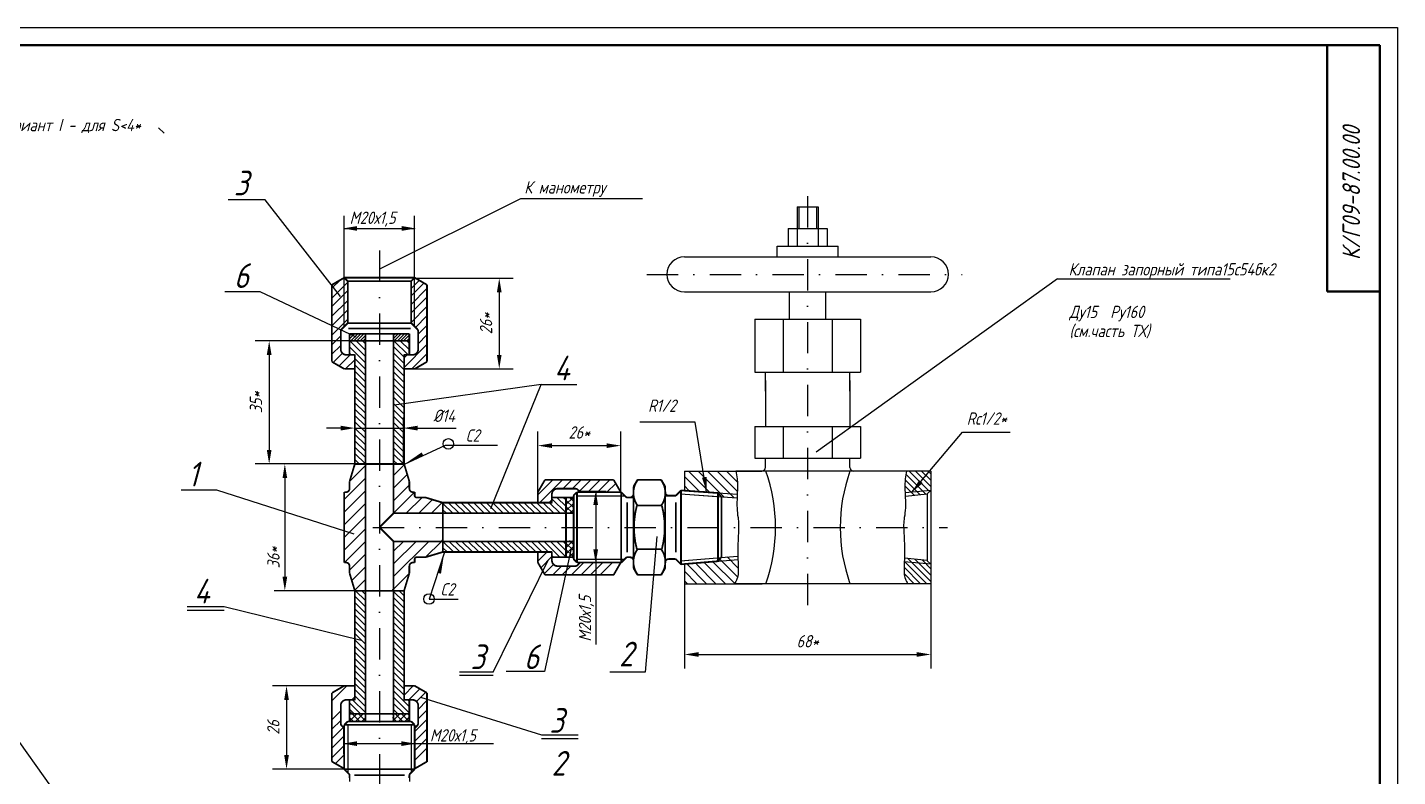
# Model space of a CAD drawing. Header units: inches. Extents: x 1065 to 7392, y 1020 to 3127.
# Drawn here: x 3309.1 to 3698.4, y 2910.4 to 3123.2 of the extents above; entities that cross this region are included whole.
import ezdxf
from ezdxf.enums import TextEntityAlignment as Align

# ---------------------------------------------------------------- set-up
doc = ezdxf.new("R2010")
doc.units = ezdxf.units.IN
doc.header["$LTSCALE"] = 0.7
doc.header["$MEASUREMENT"] = 0
doc.linetypes.add('DASHDOT', pattern=[25.4, 12.7, -6.35, 0, -6.35])
doc.styles.add('ROMANC', font='romanc', dxfattribs={"width": 0.8, "oblique": 15, "height": 3.5})
doc.styles.get("Standard").update_dxf_attribs({"font": 'romand.shx', "width": 0.8, "oblique": 15, "height": 3.5})
doc.dimstyles.get("Standard").update_dxf_attribs({"dimtxt": 3.5, "dimasz": 4, "dimexe": 4, "dimexo": 0, "dimgap": 2, "dimtad": 1, "dimdec": 0, "dimdsep": 46, "dimtxsty": 'Standard', "dimcen": 0.09, "dimadec": 0, "dimazin": 0, "dimtfac": 1, "dimtdec": 0, "dimtmove": 0, "dimatfit": 3, "dimfxl": 0, "dimtolj": 1, "dimtzin": 0, "dimlwd": 25, "dimlwe": 25, "dimarcsym": 0})

# ---------------------------------------------------------------- blocks, each defined once
blk = doc.blocks.new('*X140')
at = {"color": 0}
for p, q in [((659.41, 734.85), (661.46, 736.89)), ((659.41, 736.65), (659.66, 736.89)), ((661.53, 734), (659.41, 736.12)), ((661.53, 735.79), (660.44, 736.89)), ((659.41, 733.05), (661.53, 735.17)), ((661.35, 732.39), (659.41, 734.32)), ((659.55, 732.39), (659.41, 732.52)), ((660.55, 732.39), (661.53, 733.38))]:
    blk.add_line(p, q, dxfattribs=at)
blk = doc.blocks.new('*D231')
at = {"color": 0, "lineweight": 25}
for p, q in [((3419.35, 3051.99), (3447.14, 3051.99)), ((3443.14, 3047.99), (3443.14, 3030.22)), ((3419.11, 3026.22), (3447.14, 3026.22))]:
    blk.add_line(p, q, dxfattribs=at)
for points in [[(3442.48, 3047.99), (3443.81, 3047.99), (3443.14, 3051.99)], [(3442.48, 3030.22), (3443.81, 3030.22), (3443.14, 3026.22)]]:
    blk.add_solid(points, dxfattribs=at)
at = {"layer": 'DEFPOINTS', "color": 0, "lineweight": 25}
for p in [(3419.35, 3051.99), (3419.11, 3026.22), (3443.14, 3026.22)]:
    blk.add_point(p, dxfattribs=at)
at = {"color": 0, "lineweight": 25, "insert": (3439.39, 3039.1), "char_height": 3.5, "attachment_point": 5, "rotation": 90}
blk.add_mtext('\\A1;26*', dxfattribs=at)
blk = doc.blocks.new('*D232')
at = {"color": 0, "lineweight": 25}
for p, q in [((3400.61, 3034.22), (3373.78, 3034.22)), ((3377.78, 3030.22), (3377.78, 3003.22)), ((3402.11, 2999.22), (3373.78, 2999.22))]:
    blk.add_line(p, q, dxfattribs=at)
for points in [[(3377.11, 3030.22), (3378.44, 3030.22), (3377.78, 3034.22)], [(3377.11, 3003.22), (3378.44, 3003.22), (3377.78, 2999.22)]]:
    blk.add_solid(points, dxfattribs=at)
at = {"layer": 'DEFPOINTS', "color": 0, "lineweight": 25}
for p in [(3400.61, 3034.22), (3377.78, 2999.22), (3402.11, 2999.22)]:
    blk.add_point(p, dxfattribs=at)
at = {"color": 0, "lineweight": 25, "insert": (3374.03, 3016.72), "char_height": 3.5, "attachment_point": 5, "rotation": 90}
blk.add_mtext('\\A1;35*', dxfattribs=at)
blk = doc.blocks.new('*D250')
at = {"color": 0, "lineweight": 25}
for p, q in [((3454.11, 2990.45), (3454.11, 3008.43)), ((3477.66, 2991.22), (3477.66, 3008.43)), ((3458.11, 3004.43), (3473.66, 3004.43))]:
    blk.add_line(p, q, dxfattribs=at)
for points in [[(3458.11, 3005.09), (3458.11, 3003.76), (3454.11, 3004.43)], [(3473.66, 3005.09), (3473.66, 3003.76), (3477.66, 3004.43)]]:
    blk.add_solid(points, dxfattribs=at)
at = {"layer": 'DEFPOINTS', "color": 0, "lineweight": 25}
for p in [(3477.66, 3004.43), (3454.11, 2990.45), (3477.66, 2991.22)]:
    blk.add_point(p, dxfattribs=at)
at = {"color": 0, "lineweight": 25, "insert": (3465.88, 3008.18), "char_height": 3.5, "attachment_point": 5}
blk.add_mtext('\\A1;26*', dxfattribs=at)
blk = doc.blocks.new('*D251')
at = {"color": 0, "lineweight": 25}
for p, q in [((3495.76, 2965.22), (3495.76, 2941.12)), ((3565.76, 2965.22), (3565.76, 2941.12)), ((3499.76, 2945.12), (3561.76, 2945.12))]:
    blk.add_line(p, q, dxfattribs=at)
for points in [[(3499.76, 2945.78), (3499.76, 2944.45), (3495.76, 2945.12)], [(3561.76, 2945.78), (3561.76, 2944.45), (3565.76, 2945.12)]]:
    blk.add_solid(points, dxfattribs=at)
at = {"layer": 'DEFPOINTS', "color": 0, "lineweight": 25}
for p in [(3495.76, 2965.22), (3565.76, 2965.22), (3565.76, 2945.12)]:
    blk.add_point(p, dxfattribs=at)
at = {"color": 0, "lineweight": 25, "insert": (3530.76, 2948.87), "char_height": 3.5, "attachment_point": 5}
blk.add_mtext('\\A1;68*', dxfattribs=at)
blk = doc.blocks.new('*D253')
at = {"color": 0, "lineweight": 25}
for p, q in [((3399.11, 2936.22), (3378.71, 2936.22)), ((3382.71, 2932.22), (3382.71, 2916.53)), ((3399.11, 2912.53), (3378.71, 2912.53))]:
    blk.add_line(p, q, dxfattribs=at)
for points in [[(3382.04, 2932.22), (3383.37, 2932.22), (3382.71, 2936.22)], [(3382.04, 2916.53), (3383.37, 2916.53), (3382.71, 2912.53)]]:
    blk.add_solid(points, dxfattribs=at)
at = {"layer": 'DEFPOINTS', "color": 0, "lineweight": 25}
for p in [(3399.11, 2936.22), (3382.71, 2912.53), (3399.11, 2912.53)]:
    blk.add_point(p, dxfattribs=at)
at = {"color": 0, "lineweight": 25, "insert": (3378.96, 2924.37), "char_height": 3.5, "attachment_point": 5, "rotation": 90}
blk.add_mtext('\\A1;26', dxfattribs=at)

msp = doc.modelspace()

# ---------------------------------------------------------------- hatches: boundary and pattern name
at = {"lineweight": 25}
h = msp.add_hatch(dxfattribs=at)
h.set_pattern_fill('ANSI31', color=256, scale=5, style=0)
h.set_pattern_definition([(45, (1729.7032, 2137.26594), (-0.44194174, 0.44194174), [])])
h.paths.add_polyline_path([(3405.11, 3036.22), (3400.61, 3036.22), (3400.61, 3034.22), (3405.11, 3034.22)])
h.paths.add_polyline_path([(3417.61, 3036.22), (3413.11, 3036.22), (3413.11, 3034.22), (3417.61, 3034.22)])
h = msp.add_hatch(dxfattribs=at)
h.set_pattern_fill('ANSI31', color=256, scale=10, angle=90, style=0)
h.set_pattern_definition([(135, (2214.9864, 2080.4905), (-0.8838835, -0.8838835), [])])
h.paths.add_polyline_path([(3405.11, 2963.22), (3402.11, 2963.22), (3402.11, 2932.22), (3400.61, 2932.22), (3400.61, 2928.99), (3401.38, 2928.22), (3405.11, 2928.22)])
h.paths.add_polyline_path([(3413.11, 2928.22), (3417.61, 2928.22), (3417.61, 2931.75), (3417.14, 2932.22), (3416.11, 2932.22), (3416.11, 2963.22), (3413.11, 2963.22)])

# ---------------------------------------------------------------- linework, layer by layer
for p, q in [((3104.37, 3123.22), (3698.37, 3123.22)), ((3698.37, 3123.22), (3698.37, 2282.22)), ((3409.23, 3054.63), (3449.3, 3074.66)), ((3449.3, 3074.66), (3483.8, 3074.66)), ((3527.76, 3072.22), (3533.76, 3072.22)), ((3527.76, 3072.22), (3527.76, 3061.08)), ((3528.26, 3072.22), (3528.26, 3066.08)), ((3533.26, 3072.22), (3533.26, 3066.08)), ((3533.76, 3072.22), (3533.76, 3061.08)), ((3525.26, 3066.08), (3536.26, 3066.08)), ((3525.26, 3066.08), (3525.26, 3061.08)), ((3536.26, 3066.08), (3536.26, 3061.08)), ((3522.09, 3061.08), (3539.43, 3061.08)), ((3522.09, 3058.08), (3522.09, 3061.08)), ((3539.43, 3058.08), (3539.43, 3061.08)), ((3495.78, 3058.08), (3565.75, 3058.08)), ((3495.78, 3048.08), (3565.75, 3048.08)), ((3525.63, 3040.31), (3525.63, 3048.08)), ((3535.89, 3040.31), (3535.89, 3048.08)), ((3601.8, 3051.8), (3650.82, 3051.8)), ((3399.11, 3039.38), (3399.11, 3046.18)), ((3399.11, 3039.4), (3399.11, 3046.18)), ((3399.11, 3038.23), (3399.11, 3046.18)), ((3419.11, 3039.4), (3419.11, 3046.18)), ((3419.11, 3038.26), (3419.11, 3046.18)), ((3515.76, 3040.31), (3545.76, 3040.31)), ((3515.76, 3025.31), (3545.76, 3025.31)), ((3518.76, 3019.86), (3518.76, 3025.31)), ((3542.76, 3019.86), (3542.76, 3025.31)), ((3518.76, 3022.9), (3518.76, 3009.86)), ((3542.76, 3022.9), (3542.76, 3009.86)), ((3498.78, 3011.09), (3483.04, 3011.09)), ((3502.05, 2991.21), (3498.78, 3011.09)), ((3515.76, 3009.86), (3545.76, 3009.86)), ((3560.4, 2991.21), (3574.73, 3008.26)), ((3574.73, 3008.26), (3588.28, 3008.26)), ((3416.21, 2999.16), (3427.87, 3004.55)), ((3427.87, 3004.55), (3442.64, 3004.55)), ((3402.11, 2999.22), (3409.11, 2999.22)), ((3402.11, 2999.22), (3416.11, 2999.22)), ((3405.11, 2999.22), (3405.11, 2981.22)), ((3416.11, 2999.22), (3409.11, 2999.22)), ((3515.76, 3000.86), (3545.76, 3000.86)), ((3518.76, 2998.22), (3518.76, 3000.86)), ((3542.76, 2998.22), (3542.76, 3000.86)), ((3495.76, 2997.22), (3517.76, 2997.22)), ((3565.76, 2997.22), (3510.39, 2997.22)), ((3465.23, 2991.24), (3464.23, 2990.24)), ((3464.23, 2990.24), (3464.23, 2972.23)), ((3464.23, 2990.24), (3464.23, 2972.23)), ((3464.23, 2990.24), (3464.23, 2972.23)), ((3464.23, 2990.24), (3464.23, 2972.23)), ((3464.23, 2990.24), (3464.23, 2972.23)), ((3464.29, 2990.24), (3464.29, 2972.23)), ((3464.29, 2990.24), (3464.29, 2972.23)), ((3464.29, 2990.24), (3464.29, 2972.23)), ((3464.29, 2990.24), (3464.29, 2972.23)), ((3464.29, 2990.24), (3464.29, 2972.23)), ((3464.29, 2990.24), (3464.29, 2972.23)), ((3464.29, 2990.24), (3464.29, 2972.23)), ((3465.23, 2990.22), (3477.79, 2990.22)), ((3466.29, 2990.22), (3478.79, 2990.22)), ((3467.29, 2991.22), (3477.79, 2991.22)), ((3479.29, 2989.72), (3477.79, 2991.22)), ((3477.79, 2991.22), (3477.79, 2971.22)), ((3478.79, 2990.22), (3478.79, 2990.17)), ((3478.79, 2990.22), (3478.79, 2990.17)), ((3479.29, 2989.72), (3481.29, 2989.72)), ((3481.29, 2992.81), (3481.29, 2981.22)), ((3490.29, 2981.22), (3490.29, 2992.81)), ((3490.29, 2990.22), (3493.29, 2990.22)), ((3493.29, 2990.22), (3494.82, 2991.74)), ((3493.29, 2990.22), (3493.29, 2990.16)), ((3494.67, 2990.73), (3510.65, 2989.6)), ((3494.72, 2990.73), (3506.19, 2989.92)), ((3495.76, 2991.66), (3510.75, 2990.6)), ((3505.27, 2990.98), (3506.19, 2989.92)), ((3506.29, 2989.8), (3506.29, 2972.82)), ((3565.76, 2991.72), (3558.45, 2991.02)), ((3564.76, 2990.62), (3558.57, 2990.03)), ((3565.76, 2991.72), (3564.76, 2990.72)), ((3564.76, 2990.72), (3564.76, 2971.67)), ((3427.11, 2988.22), (3427.11, 2981.22)), ((3479.47, 2987.84), (3479.47, 2974.38)), ((3399.11, 2971.22), (3399.11, 2981.22)), ((3427.11, 2974.22), (3427.11, 2981.22)), ((3481.29, 2969.62), (3481.29, 2981.22)), ((3490.29, 2981.22), (3490.29, 2969.62)), ((3427.49, 2973.92), (3423.19, 2960.87)), ((3465.23, 2971.23), (3464.23, 2972.23)), ((3465.23, 2972.22), (3478.79, 2972.22)), ((3466.29, 2972.22), (3477.79, 2972.22)), ((3466.3, 2972.22), (3478.79, 2972.22)), ((3467.29, 2971.22), (3477.79, 2971.22)), ((3479.29, 2972.72), (3477.79, 2971.22)), ((3478.79, 2972.22), (3478.79, 2972.26)), ((3479.29, 2972.72), (3481.29, 2972.72)), ((3481.29, 2971.43), (3481.29, 2971.72)), ((3490.29, 2972.22), (3493.29, 2972.22)), ((3490.29, 2969.62), (3490.29, 2971.43)), ((3493.29, 2972.22), (3494.82, 2970.69)), ((3494.66, 2971.71), (3510.86, 2973.07)), ((3494.71, 2971.71), (3506.17, 2972.67)), ((3495.76, 2970.8), (3510.97, 2972.07)), ((3505.26, 2971.59), (3506.17, 2972.67)), ((3565.76, 2970.72), (3558.22, 2971.47)), ((3564.76, 2971.82), (3558.25, 2972.47)), ((3565.76, 2970.72), (3564.76, 2971.72)), ((3402.11, 2963.22), (3416.11, 2963.22)), ((3495.76, 2965.22), (3517.83, 2965.22)), ((3565.76, 2965.22), (3510.01, 2965.22)), ((3423.21, 2960.84), (3431.44, 2960.84)), ((3399.09, 2925.1), (3400.09, 2926.1)), ((3400.09, 2926.1), (3418.1, 2926.1)), ((3400.09, 2926.1), (3418.1, 2926.1)), ((3400.09, 2926.1), (3418.1, 2926.1)), ((3400.09, 2926.1), (3418.1, 2926.1)), ((3400.09, 2926.1), (3418.1, 2926.1)), ((3400.09, 2926.03), (3418.1, 2926.03)), ((3400.09, 2926.03), (3418.1, 2926.03)), ((3400.09, 2926.03), (3418.1, 2926.03)), ((3400.09, 2926.03), (3418.1, 2926.03)), ((3400.09, 2926.03), (3418.1, 2926.03)), ((3400.09, 2926.03), (3418.1, 2926.03)), ((3400.09, 2926.03), (3418.1, 2926.03)), ((3400.11, 2925.1), (3400.11, 2912.53)), ((3400.11, 2924.03), (3400.11, 2911.53)), ((3419.1, 2925.1), (3418.1, 2926.1)), ((3418.11, 2925.1), (3418.11, 2911.53)), ((3418.11, 2924.03), (3418.11, 2912.53)), ((3418.11, 2924.02), (3418.11, 2911.53)), ((3399.11, 2923.03), (3399.11, 2912.53)), ((3419.11, 2923.03), (3419.11, 2912.53)), ((3400.61, 2911.03), (3399.11, 2912.53)), ((3399.11, 2912.53), (3419.1, 2912.53)), ((3417.61, 2911.03), (3419.11, 2912.53)), ((3400.11, 2911.53), (3400.15, 2911.53)), ((3400.11, 2911.53), (3400.15, 2911.53)), ((3400.61, 2911.03), (3400.61, 2909.03)), ((3402.48, 2910.86), (3415.94, 2910.86)), ((3417.61, 2911.03), (3417.61, 2909.03)), ((3418.11, 2911.53), (3418.07, 2911.53))]:
    msp.add_line(p, q)
at = {"lineweight": 50}
for p, q in [((3124.37, 3118.22), (3693.37, 3118.22)), ((3678.37, 3118.22), (3678.37, 3048.22)), ((3693.37, 3118.22), (3693.37, 2287.22)), ((3678.37, 3048.22), (3693.37, 3048.22))]:
    msp.add_line(p, q, dxfattribs=at)
at = {"lineweight": 25}
for p, q in [((3346.37, 3094.68), (3347.96, 3093.19)), ((3376.62, 3074.21), (3366.1, 3074.21)), ((3398.04, 3046.8), (3376.62, 3074.21)), ((3375.23, 3048.13), (3365.14, 3048.13)), ((3402.47, 3035.23), (3375.23, 3048.13)), ((3601.76, 3051.79), (3533.18, 3002.53)), ((3455.07, 3021.79), (3413.28, 3015.92)), ((3440.75, 2986.59), (3455.07, 3021.79)), ((3455.07, 3021.79), (3465.17, 3021.79)), ((3362.92, 2991.78), (3352.74, 2991.78)), ((3401.88, 2979.28), (3362.92, 2991.78)), ((3487.92, 2978.58), (3484.63, 2940.1)), ((3463.53, 2975.25), (3456, 2940.24)), ((3441.43, 2940.1), (3457.04, 2971.88)), ((3364.95, 2958.64), (3354.49, 2958.64)), ((3403.92, 2949.05), (3364.95, 2958.64)), ((3279.5, 2958.44), (3334.36, 2881.44)), ((3364.95, 2957.64), (3354.49, 2957.64)), ((3441.43, 2940.1), (3431.81, 2940.1)), ((3441.43, 2939.1), (3431.81, 2939.1)), ((3456, 2940.24), (3445.1, 2940.24)), ((3484.63, 2940.1), (3474.54, 2940.1)), ((3420.81, 2933), (3455.12, 2922.25)), ((3455.12, 2922.25), (3465.59, 2922.25)), ((3455.12, 2921.25), (3465.59, 2921.25))]:
    msp.add_line(p, q, dxfattribs=at)
at = {"linetype": 'DASHDOT'}
for p, q in [((3530.76, 3075.3), (3530.76, 2956.37)), ((3409.11, 3059.85), (3409.11, 2612.91)), ((3485.06, 3053.08), (3574.68, 3053.08)), ((3407.23, 2981.22), (3570.49, 2981.22))]:
    msp.add_line(p, q, dxfattribs=at)
at = {"color": 0, "linetype": 'ByBlock'}
for p, q in [((3399.11, 3046.18), (3399.11, 3069.67)), ((3419.11, 3046.18), (3419.11, 3069.67)), ((3399.11, 3066.12), (3419.11, 3066.12)), ((3399.11, 3038.23), (3399.11, 3045.65)), ((3398.11, 3009.41), (3394.11, 3009.41)), ((3402.11, 2998.57), (3402.11, 3012.41)), ((3402.11, 3009.41), (3415.92, 3009.41)), ((3415.92, 2999.22), (3415.92, 3012.41)), ((3419.92, 3009.41), (3423.92, 3009.41)), ((3423.92, 3009.41), (3430.95, 3009.41)), ((3402.11, 2999.22), (3379.23, 2999.22)), ((3382.23, 2995.22), (3382.23, 2967.22)), ((3465.9, 2991.47), (3473.54, 2991.47)), ((3470.54, 2991.47), (3470.54, 2971.22)), ((3466.12, 2971.22), (3473.54, 2971.22)), ((3470.54, 2971.22), (3470.54, 2947.92)), ((3402.11, 2963.22), (3379.23, 2963.22)), ((3398.86, 2924.42), (3398.86, 2916.79)), ((3419.11, 2924.2), (3419.11, 2916.79)), ((3398.86, 2919.79), (3419.11, 2919.79)), ((3419.11, 2919.79), (3441.47, 2919.79))]:
    msp.add_line(p, q, dxfattribs=at)
at = {"color": 0}
for p, q in [((3419.11, 3051.79), (3419.33, 3052.01)), ((3395.61, 3049.12), (3397.95, 3051.46)), ((3395.61, 3046.35), (3400.11, 3050.85)), ((3395.61, 3049.84), (3396.25, 3050.48)), ((3395.61, 3043.97), (3400.11, 3048.47)), ((3418.11, 3049.09), (3420.26, 3051.24)), ((3418.11, 3047), (3421.73, 3050.62)), ((3418.11, 3044.52), (3422.61, 3049.02)), ((3395.61, 3041.2), (3400.11, 3045.7)), ((3418.11, 3042.14), (3422.61, 3046.64)), ((3395.61, 3038.5), (3400.11, 3043)), ((3395.61, 3035.81), (3400.11, 3040.31)), ((3418.11, 3039.45), (3422.61, 3043.95)), ((3419.36, 3038.01), (3422.61, 3041.26)), ((3420.11, 3036.06), (3422.61, 3038.56)), ((3395.61, 3033.11), (3398.11, 3035.61)), ((3395.61, 3030.42), (3398.11, 3032.92)), ((3400.67, 3034.22), (3405.11, 3029.78)), ((3402.47, 3034.22), (3405.11, 3031.57)), ((3404.26, 3034.22), (3405.11, 3033.37)), ((3413.11, 3032.55), (3416.11, 3029.55)), ((3413.24, 3034.22), (3417.24, 3030.22)), ((3415.04, 3034.22), (3417.61, 3031.65)), ((3416.11, 3026.67), (3422.61, 3033.17)), ((3416.84, 3034.22), (3417.61, 3033.44)), ((3420.11, 3033.37), (3422.61, 3035.87)), ((3395.94, 3028.05), (3398.57, 3030.69)), ((3397.64, 3027.07), (3400.79, 3030.22)), ((3399.49, 3026.22), (3402.11, 3028.84)), ((3400.61, 3032.48), (3405.11, 3027.98)), ((3400.61, 3030.69), (3401.08, 3030.22)), ((3402.11, 3029.19), (3405.11, 3026.19)), ((3413.11, 3030.76), (3416.11, 3027.76)), ((3413.11, 3028.96), (3416.11, 3025.96)), ((3416.11, 3029.37), (3416.96, 3030.22)), ((3418.35, 3026.22), (3422.61, 3030.48)), ((3402.11, 3027.39), (3405.11, 3024.39)), ((3402.11, 3025.59), (3405.11, 3022.59)), ((3413.11, 3027.17), (3416.11, 3024.17)), ((3413.11, 3025.37), (3416.11, 3022.37)), ((3402.11, 3023.8), (3405.11, 3020.8)), ((3402.11, 3022), (3405.11, 3019)), ((3413.11, 3023.57), (3416.11, 3020.57)), ((3413.11, 3021.78), (3416.11, 3018.78)), ((3402.11, 3020.21), (3405.11, 3017.21)), ((3402.11, 3018.41), (3405.11, 3015.41)), ((3413.11, 3019.98), (3416.11, 3016.98)), ((3413.11, 3018.19), (3416.11, 3015.19)), ((3402.11, 3016.61), (3405.11, 3013.61)), ((3402.11, 3014.82), (3405.11, 3011.82)), ((3413.11, 3016.39), (3416.11, 3013.39)), ((3413.11, 3014.59), (3416.11, 3011.59)), ((3402.11, 3013.02), (3405.11, 3010.02)), ((3402.11, 3011.23), (3405.11, 3008.23)), ((3402.11, 3009.43), (3405.11, 3006.43)), ((3413.11, 3012.8), (3416.11, 3009.8)), ((3413.11, 3011), (3416.11, 3008)), ((3413.11, 3009.21), (3416.11, 3006.21)), ((3402.11, 3007.63), (3405.11, 3004.63)), ((3402.11, 3005.84), (3405.11, 3002.84)), ((3413.11, 3007.41), (3416.11, 3004.41)), ((3413.11, 3005.61), (3416.11, 3002.61)), ((3402.11, 3004.04), (3405.11, 3001.04)), ((3402.11, 3002.24), (3405.11, 2999.24)), ((3413.11, 3003.82), (3416.11, 3000.82)), ((3413.11, 3002.02), (3415.92, 2999.22)), ((3400.62, 2994.25), (3405.59, 2999.22)), ((3402.11, 3000.45), (3403.34, 2999.22)), ((3413.11, 3000.23), (3414.12, 2999.22)), ((3413.11, 2995.96), (3416.17, 2999.02)), ((3399.11, 2989.15), (3405.11, 2995.15)), ((3413.11, 2992.37), (3417, 2996.26)), ((3454.11, 2990.45), (3458.37, 2994.72)), ((3454.57, 2988.22), (3461.07, 2994.72)), ((3461.26, 2992.22), (3463.76, 2994.72)), ((3463.96, 2992.22), (3466.46, 2994.72)), ((3465.9, 2991.47), (3469.15, 2994.72)), ((3468.34, 2991.22), (3471.84, 2994.72)), ((3471.04, 2991.22), (3474.54, 2994.72)), ((3473.72, 2991.22), (3476.22, 2993.71)), ((3499.75, 2991.72), (3495.76, 2995.7)), ((3503.01, 2991.14), (3496.94, 2997.22)), ((3506.99, 2989.86), (3499.64, 2997.22)), ((3509.89, 2989.65), (3502.33, 2997.22)), ((3510.79, 2991.45), (3505.02, 2997.22)), ((3510.78, 2994.15), (3507.72, 2997.22)), ((3562.76, 2990.43), (3558.47, 2994.71)), ((3564.4, 2990.58), (3558.68, 2996.3)), ((3565.41, 2991.36), (3559.56, 2997.22)), ((3565.76, 2992.81), (3561.36, 2997.22)), ((3565.76, 2994.6), (3563.15, 2997.22)), ((3565.76, 2996.4), (3564.95, 2997.22)), ((3399.11, 2985.55), (3405.11, 2991.55)), ((3413.11, 2988.78), (3417.61, 2993.28)), ((3413.14, 2985.22), (3419.11, 2991.19)), ((3416.73, 2985.22), (3421.23, 2989.72)), ((3462.11, 2987.15), (3459.54, 2989.72)), ((3462.11, 2988.94), (3461.34, 2989.72)), ((3473.73, 2991.22), (3473.95, 2991.43)), ((3497.05, 2991.72), (3495.76, 2993.01)), ((3561.12, 2990.27), (3558.4, 2992.99)), ((3399.11, 2981.96), (3405.11, 2987.96)), ((3420.32, 2985.22), (3424.2, 2989.09)), ((3423.92, 2985.22), (3426.96, 2988.26)), ((3429.92, 2985.22), (3427.11, 2988.02)), ((3428.12, 2985.22), (3427.11, 2986.23)), ((3431.71, 2985.22), (3428.71, 2988.22)), ((3433.51, 2985.22), (3430.51, 2988.22)), ((3435.3, 2985.22), (3432.3, 2988.22)), ((3437.1, 2985.22), (3434.1, 2988.22)), ((3438.9, 2985.22), (3435.9, 2988.22)), ((3440.69, 2985.22), (3437.69, 2988.22)), ((3442.49, 2985.22), (3439.49, 2988.22)), ((3444.28, 2985.22), (3441.28, 2988.22)), ((3446.08, 2985.22), (3443.08, 2988.22)), ((3447.88, 2985.22), (3444.88, 2988.22)), ((3449.67, 2985.22), (3446.67, 2988.22)), ((3451.47, 2985.22), (3448.47, 2988.22)), ((3453.26, 2985.22), (3450.26, 2988.22)), ((3455.06, 2985.22), (3452.06, 2988.22)), ((3456.86, 2985.22), (3453.86, 2988.22)), ((3458.65, 2985.22), (3455.65, 2988.22)), ((3457.26, 2988.22), (3458.11, 2989.06)), ((3460.45, 2985.22), (3457.45, 2988.22)), ((3462.11, 2985.35), (3458.11, 2989.35)), ((3399.11, 2978.37), (3405.11, 2984.37)), ((3399.11, 2974.78), (3405.11, 2980.78)), ((3399.14, 2971.22), (3405.11, 2977.19)), ((3413.11, 2967.23), (3423.1, 2977.22)), ((3413.11, 2974.41), (3415.92, 2977.22)), ((3413.11, 2970.82), (3419.51, 2977.22)), ((3422.23, 2972.75), (3426.69, 2977.22)), ((3426.69, 2977.22), (3427.11, 2977.63)), ((3428.34, 2974.22), (3427.11, 2975.45)), ((3430.14, 2974.22), (3427.14, 2977.22)), ((3431.94, 2974.22), (3428.94, 2977.22)), ((3433.73, 2974.22), (3430.73, 2977.22)), ((3435.53, 2974.22), (3432.53, 2977.22)), ((3437.32, 2974.22), (3434.32, 2977.22)), ((3439.12, 2974.22), (3436.12, 2977.22)), ((3440.92, 2974.22), (3437.92, 2977.22)), ((3442.71, 2974.22), (3439.71, 2977.22)), ((3444.51, 2974.22), (3441.51, 2977.22)), ((3446.3, 2974.22), (3443.3, 2977.22)), ((3448.1, 2974.22), (3445.1, 2977.22)), ((3449.9, 2974.22), (3446.9, 2977.22)), ((3451.69, 2974.22), (3448.69, 2977.22)), ((3453.49, 2974.22), (3450.49, 2977.22)), ((3455.28, 2974.22), (3452.28, 2977.22)), ((3457.08, 2974.22), (3454.08, 2977.22)), ((3454.11, 2971.59), (3456.73, 2974.22)), ((3460.38, 2972.72), (3455.88, 2977.22)), ((3462.11, 2972.78), (3457.67, 2977.22)), ((3462.11, 2974.57), (3459.47, 2977.22)), ((3462.11, 2976.37), (3461.26, 2977.22)), ((3400.61, 2969.09), (3405.11, 2973.59)), ((3454.96, 2969.75), (3458.11, 2972.9)), ((3455.95, 2968.04), (3458.58, 2970.68)), ((3458.58, 2972.72), (3458.11, 2973.19)), ((3463.7, 2967.72), (3467.2, 2971.22)), ((3466.4, 2967.72), (3469.9, 2971.22)), ((3469.09, 2967.72), (3472.59, 2971.22)), ((3471.79, 2967.72), (3475.29, 2971.22)), ((3502, 2965.22), (3496.5, 2970.72)), ((3504.7, 2965.22), (3499.2, 2970.72)), ((3507.39, 2965.22), (3501.34, 2971.26)), ((3510.04, 2965.26), (3503.83, 2971.47)), ((3510.88, 2967.11), (3505.39, 2972.61)), ((3511.05, 2969.64), (3507.87, 2972.82)), ((3564.62, 2965.22), (3558.21, 2971.63)), ((3565.76, 2965.87), (3559.26, 2972.37)), ((3565.76, 2967.66), (3561.25, 2972.17)), ((3565.76, 2969.46), (3563.25, 2971.97)), ((3401.24, 2966.13), (3405.11, 2970)), ((3402.07, 2963.36), (3405.11, 2966.41)), ((3413.11, 2963.63), (3417.57, 2968.1)), ((3458.32, 2967.72), (3460.82, 2970.22)), ((3461.01, 2967.72), (3463.51, 2970.22)), ((3499.31, 2965.22), (3495.76, 2968.76)), ((3562.82, 2965.22), (3558.16, 2969.88)), ((3561.03, 2965.22), (3558.17, 2968.07)), ((3412.69, 2963.22), (3413.11, 2963.63)), ((3496.61, 2965.22), (3495.76, 2966.07)), ((3559.23, 2965.22), (3559.16, 2965.28)), ((3399.87, 2936.22), (3395.61, 2931.95)), ((3418.73, 2936.22), (3416.11, 2933.59)), ((3420.57, 2935.36), (3417.43, 2932.22)), ((3402.11, 2933.06), (3401.26, 2932.22)), ((3417.61, 2931.75), (3417.14, 2932.22)), ((3422.28, 2934.38), (3419.65, 2931.74)), ((3422.61, 2932.01), (3420.11, 2929.51)), ((3398.11, 2929.06), (3395.61, 2926.56)), ((3401.38, 2928.22), (3400.61, 2928.99)), ((3422.61, 2929.32), (3420.11, 2926.82)), ((3398.11, 2926.37), (3395.61, 2923.87)), ((3398.86, 2924.42), (3395.61, 2921.17)), ((3422.61, 2926.62), (3419.11, 2923.12)), ((3422.61, 2923.93), (3419.11, 2920.43)), ((3399.11, 2921.98), (3395.61, 2918.48)), ((3422.61, 2921.23), (3419.11, 2917.73)), ((3399.11, 2919.29), (3395.61, 2915.79)), ((3399.11, 2916.6), (3396.62, 2914.11)), ((3399.11, 2916.59), (3398.89, 2916.37)), ((3422.61, 2918.54), (3419.11, 2915.04))]:
    msp.add_line(p, q, dxfattribs=at)
at = {"linetype": 'Continuous'}
for p, q in [((3515.76, 3040.31), (3515.76, 3025.31)), ((3523.76, 3040.31), (3523.76, 3025.31)), ((3537.76, 3040.31), (3537.76, 3025.31)), ((3545.76, 3040.31), (3545.76, 3025.31)), ((3515.76, 3009.86), (3515.76, 3000.86)), ((3523.76, 3009.86), (3523.76, 3000.86)), ((3537.76, 3009.86), (3537.76, 3000.86)), ((3545.76, 3009.86), (3545.76, 3000.86)), ((3495.76, 2997.22), (3495.76, 2991.72)), ((3565.76, 2997.22), (3565.76, 2965.22)), ((3565.76, 2997.22), (3565.76, 2965.22)), ((3465.23, 2991.24), (3465.23, 2971.22)), ((3490.29, 2992.81), (3490.29, 2981.22)), ((3505.29, 2990.98), (3505.29, 2981.22)), ((3505.29, 2990.95), (3505.29, 2971.6)), ((3490.29, 2969.62), (3490.29, 2981.22)), ((3505.29, 2971.6), (3505.29, 2981.22)), ((3495.76, 2970.72), (3495.76, 2965.22)), ((3399.09, 2925.1), (3419.11, 2925.1))]:
    msp.add_line(p, q, dxfattribs=at)
at = {"const_width": 0.5}
for points in [[(3399.26, 3052.22), (3395.61, 3050.11)], [(3399.11, 3052.13), (3419.11, 3052.13)], [(3399.11, 3052.13), (3400.11, 3051.13)], [(3419.11, 3052.13), (3418.11, 3051.13)], [(3418.96, 3052.22), (3422.61, 3050.11)], [(3395.61, 3028.24), (3395.61, 3050.11)], [(3400.11, 3051.13), (3418.11, 3051.13)], [(3400.11, 3039.23), (3400.11, 3051.13)], [(3418.11, 3039.23), (3418.11, 3051.13)], [(3422.61, 3028.24), (3422.61, 3050.11)], [(3398.11, 3031.82), (3398.11, 3036.85)], [(3398.4, 3037.52), (3400.11, 3039.23)], [(3400.11, 3039.23), (3418.14, 3039.23)], [(3400.23, 3037.67), (3417.94, 3037.67)], [(3417.61, 3036.22), (3400.61, 3036.22)], [(3400.61, 3030.22), (3400.61, 3036.22)], [(3405.11, 2999.22), (3405.11, 3036.22)], [(3413.11, 2999.22), (3413.11, 3036.22)], [(3417.61, 3030.22), (3417.61, 3036.22)], [(3419.82, 3037.55), (3418.11, 3039.26)], [(3420.11, 3031.82), (3420.11, 3036.85)], [(3417.61, 3034.22), (3400.61, 3034.22)], [(3402.11, 3030.22), (3399.71, 3030.22)], [(3402.11, 3030.22), (3400.61, 3030.22)], [(3402.11, 2999.22), (3402.11, 3030.33)], [(3416.11, 2999.22), (3416.11, 3030.33)], [(3418.51, 3030.22), (3416.11, 3030.22)], [(3417.61, 3030.22), (3416.11, 3030.22)], [(3399.12, 3026.22), (3395.61, 3028.24)], [(3402.11, 3026.22), (3399.12, 3026.22)], [(3419.11, 3026.22), (3416.11, 3026.22)], [(3419.11, 3026.22), (3422.61, 3028.24)], [(3402.11, 2999.22), (3400.61, 2994.22)], [(3402.11, 2999.22), (3416.11, 2999.22)], [(3402.11, 2999.22), (3416.11, 2999.22)], [(3402.11, 2999.22), (3416.11, 2999.22)], [(3402.11, 2999.22), (3416.11, 2999.22)], [(3402.11, 2999.22), (3416.11, 2999.22)], [(3416.11, 2999.22), (3402.11, 2999.22)], [(3405.11, 2963.22), (3405.11, 2999.22)], [(3413.11, 2999.22), (3413.11, 2985.22)], [(3416.11, 2999.22), (3417.61, 2994.22)], [(3400.61, 2994.22), (3400.61, 2992.22)], [(3417.61, 2994.22), (3417.61, 2992.22)], [(3454.11, 2991.22), (3456.13, 2994.72)], [(3456.13, 2994.72), (3475.64, 2994.72)], [(3477.75, 2991.07), (3475.64, 2994.72)], [(3481.29, 2992.81), (3482.4, 2994.72)], [(3482.4, 2994.72), (3489.19, 2994.72)], [(3490.29, 2992.81), (3489.19, 2994.72)], [(3399.11, 2991.22), (3399.11, 2971.22)], [(3399.11, 2991.22), (3399.61, 2991.22)], [(3418.61, 2991.22), (3419.11, 2991.22)], [(3419.11, 2991.22), (3419.11, 2990.22)], [(3419.61, 2989.72), (3422.11, 2989.72)], [(3427.11, 2988.22), (3422.11, 2989.72)], [(3454.11, 2991.22), (3454.11, 2988.22)], [(3458.11, 2990.62), (3458.11, 2988.22)], [(3458.11, 2989.72), (3464.23, 2989.72)], [(3458.11, 2989.72), (3458.11, 2988.22)], [(3459.71, 2992.22), (3464.74, 2992.22)], [(3462.11, 2989.72), (3462.11, 2972.72)], [(3465.21, 2991.22), (3464.23, 2990.24)], [(3464.23, 2990.24), (3464.23, 2972.23)], [(3465.23, 2991.22), (3477.79, 2991.22)], [(3465.45, 2991.92), (3466.16, 2991.22)], [(3479.15, 2989.86), (3477.79, 2991.22)], [(3477.79, 2991.22), (3477.79, 2981.22)], [(3479.5, 2989.72), (3480.29, 2989.72)], [(3481.29, 2981.22), (3481.29, 2992.81)], [(3490.29, 2992.81), (3490.29, 2981.22)], [(3491.29, 2990.22), (3493.09, 2990.22)], [(3493.44, 2990.36), (3494.79, 2991.72)], [(3494.79, 2991.72), (3505.29, 2990.98)], [(3494.79, 2991.72), (3494.79, 2981.22)], [(3505.27, 2990.98), (3506.29, 2989.8)], [(3505.29, 2990.98), (3505.29, 2981.23)], [(3506.29, 2989.8), (3506.29, 2972.82)], [(3427.11, 2988.22), (3427.11, 2974.22)], [(3427.11, 2988.22), (3458.23, 2988.22)], [(3427.11, 2988.22), (3427.11, 2974.22)], [(3479.47, 2988.33), (3479.47, 2981.22)], [(3482.24, 2987.4), (3489.34, 2987.4)], [(3493.29, 2988.33), (3493.29, 2981.22)], [(3413.11, 2985.22), (3409.11, 2981.22)], [(3413.11, 2985.22), (3427.11, 2985.22)], [(3427.11, 2985.22), (3464.23, 2985.22)], [(3409.11, 2981.22), (3413.11, 2977.22)], [(3477.79, 2971.22), (3477.79, 2981.22)], [(3479.47, 2974.1), (3479.47, 2981.22)], [(3481.29, 2981.22), (3481.29, 2969.62)], [(3490.29, 2969.62), (3490.29, 2981.22)], [(3493.29, 2974.1), (3493.29, 2981.22)], [(3494.79, 2970.72), (3494.79, 2981.22)], [(3505.29, 2971.6), (3505.29, 2981.21)], [(3413.11, 2963.22), (3413.11, 2977.22)], [(3413.11, 2977.22), (3427.11, 2977.22)], [(3427.11, 2974.22), (3422.11, 2972.72)], [(3427.11, 2977.22), (3464.23, 2977.22)], [(3427.11, 2974.22), (3458.23, 2974.22)], [(3454.11, 2974.22), (3454.11, 2971.23)], [(3458.11, 2974.22), (3458.11, 2972.72)], [(3458.11, 2974.22), (3458.11, 2971.82)], [(3482.24, 2975.03), (3489.34, 2975.03)], [(3399.11, 2971.22), (3399.61, 2971.22)], [(3400.61, 2968.22), (3400.61, 2970.22)], [(3417.61, 2968.22), (3417.61, 2970.22)], [(3418.61, 2971.22), (3419.11, 2971.22)], [(3419.11, 2971.22), (3419.11, 2972.22)], [(3419.61, 2972.72), (3422.11, 2972.72)], [(3454.11, 2971.23), (3456.14, 2967.72)], [(3458.11, 2972.72), (3464.23, 2972.72)], [(3459.71, 2970.22), (3464.74, 2970.22)], [(3465.23, 2971.23), (3464.23, 2972.23)], [(3465.21, 2971.22), (3464.23, 2972.19)], [(3465.23, 2971.22), (3477.79, 2971.22)], [(3465.41, 2970.51), (3466.12, 2971.22)], [(3467.27, 2971.22), (3477.79, 2971.22)], [(3477.75, 2971.37), (3475.64, 2967.72)], [(3479.15, 2972.57), (3477.79, 2971.22)], [(3479.15, 2972.57), (3477.79, 2971.22)], [(3479.5, 2972.72), (3480.29, 2972.72)], [(3479.5, 2972.72), (3480.29, 2972.72)], [(3481.29, 2969.62), (3481.29, 2971.72)], [(3490.29, 2971.43), (3490.29, 2969.62)], [(3491.29, 2972.22), (3493.09, 2972.22)], [(3491.29, 2972.22), (3493.09, 2972.22)], [(3493.44, 2972.07), (3494.79, 2970.72)], [(3493.44, 2972.07), (3494.79, 2970.72)], [(3494.79, 2970.72), (3505.29, 2971.6)], [(3505.26, 2971.59), (3506.29, 2972.82)], [(3505.26, 2971.59), (3506.17, 2972.67)], [(3402.11, 2963.22), (3400.61, 2968.22)], [(3416.11, 2963.22), (3417.61, 2968.22)], [(3456.14, 2967.72), (3475.79, 2967.72)], [(3481.29, 2969.62), (3482.4, 2967.72)], [(3481.29, 2969.62), (3482.4, 2967.72)], [(3482.4, 2967.72), (3489.19, 2967.72)], [(3482.4, 2967.72), (3489.19, 2967.72)], [(3490.29, 2969.62), (3489.19, 2967.72)], [(3490.29, 2969.62), (3489.19, 2967.72)], [(3402.11, 2963.22), (3416.11, 2963.22)], [(3402.11, 2963.22), (3402.11, 2932.1)], [(3405.11, 2963.22), (3405.11, 2926.1)], [(3413.11, 2963.22), (3413.11, 2926.1)], [(3416.11, 2963.22), (3416.11, 2932.1)], [(3399.11, 2936.22), (3395.61, 2934.19)], [(3399.11, 2936.22), (3402.11, 2936.22)], [(3416.11, 2936.22), (3419.1, 2936.22)], [(3419.1, 2936.22), (3422.61, 2934.19)], [(3395.61, 2934.19), (3395.61, 2914.69)], [(3399.71, 2932.22), (3402.11, 2932.22)], [(3400.61, 2932.22), (3400.61, 2926.1)], [(3400.61, 2932.22), (3402.11, 2932.22)], [(3416.11, 2932.22), (3417.61, 2932.22)], [(3416.11, 2932.22), (3418.51, 2932.22)], [(3417.61, 2932.22), (3417.61, 2926.1)], [(3422.61, 2934.19), (3422.61, 2914.53)], [(3398.11, 2930.62), (3398.11, 2925.58)], [(3400.61, 2928.22), (3417.61, 2928.22)], [(3420.11, 2930.62), (3420.11, 2925.58)], [(3398.4, 2924.88), (3399.11, 2924.17)], [(3399.11, 2925.12), (3400.09, 2926.1)], [(3399.11, 2925.1), (3399.11, 2912.53)], [(3400.09, 2926.1), (3418.1, 2926.1)], [(3419.1, 2925.1), (3418.1, 2926.1)], [(3419.11, 2925.12), (3418.13, 2926.1)], [(3419.11, 2925.1), (3419.11, 2912.53)], [(3419.82, 2924.91), (3419.11, 2924.2)], [(3419.11, 2923.05), (3419.11, 2912.53)], [(3399.26, 2912.58), (3395.61, 2914.69)], [(3400.46, 2911.18), (3399.11, 2912.53)], [(3399.11, 2912.53), (3409.11, 2912.53)], [(3419.11, 2912.53), (3409.11, 2912.53)], [(3417.76, 2911.18), (3419.11, 2912.53)], [(3417.76, 2911.18), (3419.11, 2912.53)], [(3418.96, 2912.58), (3422.61, 2914.69)], [(3400.61, 2910.82), (3400.61, 2910.03)], [(3401.99, 2910.86), (3409.11, 2910.86)], [(3416.23, 2910.86), (3409.11, 2910.86)], [(3417.61, 2910.82), (3417.61, 2910.03)], [(3417.61, 2910.82), (3417.61, 2910.03)]]:
    msp.add_lwpolyline(points, dxfattribs=at)
for points in [[(3398.11, 3036.85, -0.198912), (3398.4, 3037.55, -0.198912)], [(3419.82, 3037.55, -0.198912), (3420.11, 3036.85, -0.198912)], [(3399.71, 3030.22, -0.414214), (3398.11, 3031.82, -0.414214)], [(3420.11, 3031.82, -0.414214), (3418.51, 3030.22, -0.414214)], [(3482.54, 2994.72, 0.337742), (3482.45, 2987.4, 0.337742)], [(3489.14, 2987.4, 0.337742), (3489.05, 2994.72, 0.337742)], [(3399.61, 2991.22, 0.414214), (3400.61, 2992.22, 0.414214)], [(3417.61, 2992.22, 0.414214), (3418.61, 2991.22, 0.414214)], [(3419.11, 2990.22, 0.414214), (3419.61, 2989.72, 0.414214)], [(3459.71, 2992.22, 0.414214), (3458.11, 2990.62, 0.414214)], [(3465.45, 2991.92, 0.198912), (3464.74, 2992.22, 0.198912)], [(3479.15, 2989.86, 0.198912), (3479.5, 2989.72, 0.198912)], [(3480.29, 2989.72, 0.414214), (3481.29, 2990.72, 0.414214)], [(3490.29, 2991.22, 0.414214), (3491.29, 2990.22, 0.414214)], [(3493.09, 2990.22, 0.198912), (3493.44, 2990.36, 0.198912)], [(3482.24, 2987.4, 0.065251), (3481.43, 2981.22, 0.065251)], [(3490.15, 2981.22, 0.065251), (3489.34, 2987.4, 0.065251)], [(3482.24, 2975.03, -0.065251), (3481.43, 2981.22, -0.065251)], [(3490.15, 2981.22, -0.065251), (3489.34, 2975.03, -0.065251)], [(3482.54, 2967.72, -0.337742), (3482.45, 2975.03, -0.337742)], [(3489.14, 2975.03, -0.337742), (3489.05, 2967.72, -0.337742)], [(3400.61, 2970.22, 0.414214), (3399.61, 2971.22, 0.414214)], [(3418.61, 2971.22, 0.414214), (3417.61, 2970.22, 0.414214)], [(3419.61, 2972.72, 0.414214), (3419.11, 2972.22, 0.414214)], [(3458.11, 2971.82, 0.414214), (3459.71, 2970.22, 0.414214)], [(3464.74, 2970.22, 0.198912), (3465.45, 2970.51, 0.198912)], [(3479.15, 2972.57, -0.198912), (3479.5, 2972.72, -0.198912)], [(3479.5, 2972.72, 0.198912), (3479.15, 2972.57, 0.198912)], [(3480.29, 2972.72, -0.414214), (3481.29, 2971.72, -0.414214)], [(3481.29, 2971.72, 0.414214), (3480.29, 2972.72, 0.414214)], [(3490.29, 2971.22, -0.414214), (3491.29, 2972.22, -0.414214)], [(3491.29, 2972.22, 0.414214), (3490.29, 2971.22, 0.414214)], [(3493.09, 2972.22, -0.198912), (3493.44, 2972.07, -0.198912)], [(3493.44, 2972.07, 0.198912), (3493.09, 2972.22, 0.198912)], [(3398.11, 2930.62, -0.414214), (3399.71, 2932.22, -0.414214)], [(3418.51, 2932.22, -0.414214), (3420.11, 2930.62, -0.414214)], [(3398.4, 2924.88, -0.198912), (3398.11, 2925.58, -0.198912)], [(3420.11, 2925.58, -0.198912), (3419.82, 2924.88, -0.198912)], [(3400.46, 2911.18, -0.198912), (3400.61, 2910.82, -0.198912)], [(3417.76, 2911.18, 0.198912), (3417.61, 2910.82, 0.198912)], [(3417.61, 2910.82, -0.198912), (3417.76, 2911.18, -0.198912)]]:
    msp.add_lwpolyline(points, format="xyb", dxfattribs=at)
for points, format in [([(3416.21, 2999.16, 0, 1, 0), (3421.34, 3002.07, 1, 1, 0)], "xyseb"), ([(3510.39, 2997.22, -0.010158), (3510.71, 2994.98, -0.030036), (3510.81, 2993.36, -0.013798), (3510.69, 2989.01, 0.026226), (3510.69, 2986.72, 0.02831), (3510.98, 2984.02, -0.037565), (3511.16, 2981.98, -0.018986), (3511.11, 2979.97, 0.008915), (3510.93, 2975.7, 0.019358), (3510.97, 2972.3, -0.01613), (3511.04, 2968.23, -0.103314), (3510.67, 2966.54, -0.018147), (3510.01, 2965.22)], "xyb"), ([(3558.82, 2997.22, 0.010158), (3558.5, 2994.98, 0.030036), (3558.4, 2993.36, 0.013798), (3558.52, 2989.01, -0.026226), (3558.52, 2986.72, -0.02831), (3558.23, 2984.02, 0.037565), (3558.04, 2981.98, 0.018986), (3558.09, 2979.97, -0.008915), (3558.28, 2975.7, -0.019358), (3558.24, 2972.3, 0.01613), (3558.16, 2968.23, 0.103314), (3558.54, 2966.54, 0.018147), (3559.2, 2965.22)], "xyb"), ([(3427.49, 2973.92, 0, 1, 0), (3426.11, 2968.18, 1, 1, 0)], "xyseb")]:
    msp.add_lwpolyline(points, format=format)
at = {"linetype": 'Continuous', "const_width": 0.5}
for points in [[(3465.23, 2991.22), (3465.23, 2981.23)], [(3465.23, 2971.22), (3465.23, 2981.21)], [(3399.11, 2925.1), (3409.1, 2925.1)], [(3419.11, 2925.1), (3409.12, 2925.1)]]:
    msp.add_lwpolyline(points, dxfattribs=at)
for centre in [(3428.68, 3004.92), (3423.19, 2960.87)]:
    msp.add_circle(centre, 1.5)
for centre, radius, start, end in [((3495.78, 3053.08), 5, 90, 270), ((3565.75, 3053.08), 5, 270, 90), ((3517.76, 2998.22), 1, 270, 0), ((3543.76, 2998.22), 1, 180, 270), ((3474.26, 2981.22), 47.39, 340.267, 19.733), ((3587.4, 2981.22), 47.39, 160.267, 199.733), ((3484.29, 2971.43), 6.03, 321.9873, 0)]:
    msp.add_arc(centre, radius, start, end)
at = {"color": 0, "linetype": 'ByBlock'}
for points in [[(3402.77, 3066.79), (3402.77, 3065.45), (3398.77, 3066.12)], [(3415.45, 3066.79), (3415.45, 3065.45), (3419.45, 3066.12)], [(3398.11, 3010.08), (3398.11, 3008.74), (3402.11, 3009.41)], [(3419.92, 3010.08), (3419.92, 3008.74), (3415.92, 3009.41)], [(3381.57, 2995.22), (3382.9, 2995.22), (3382.23, 2999.22)], [(3469.87, 2987.6), (3471.21, 2987.6), (3470.54, 2991.6)], [(3469.87, 2974.99), (3471.21, 2974.99), (3470.54, 2970.99)], [(3381.57, 2967.22), (3382.9, 2967.22), (3382.23, 2963.22)], [(3402.72, 2920.45), (3402.72, 2919.12), (3398.72, 2919.79)], [(3415.33, 2920.45), (3415.33, 2919.12), (3419.33, 2919.79)]]:
    msp.add_solid(points, dxfattribs=at)
for points in [[(3502.04, 2995.54), (3500.73, 2995.33), (3502.03, 2991.49)], [(3563.44, 2993.79), (3562.42, 2994.64), (3560.36, 2991.15)]]:
    msp.add_solid(points)
at = {"layer": 'DEFPOINTS', "color": 0, "linetype": 'ByBlock'}
for p in [(3530.76, 3072.22), (3419.11, 3058.69), (3399.11, 3052.13), (3409.11, 3052.13), (3419.11, 3052.13), (3490.78, 3053.08), (3570.75, 3053.08), (3399.11, 3042.65), (3399.11, 3038.23), (3419.36, 3038.01), (3415.92, 3009.41), (3402.11, 2999.22), (3402.11, 2999.22), (3402.11, 2999.22), (3402.11, 2999.22), (3402.11, 2999.22), (3402.11, 2998.57), (3405.11, 2999.22), (3405.11, 2999.22), (3413.11, 2999.22), (3413.11, 2999.22), (3415.92, 2999.22), (3416.11, 2999.22), (3416.11, 2999.22), (3416.11, 2999.22), (3416.11, 2999.22), (3400.62, 2994.25), (3400.62, 2994.25), (3417.61, 2994.22), (3417.97, 2991.45), (3419.11, 2991.19), (3419.29, 2989.83), (3419.61, 2990.22), (3422.11, 2989.72), (3464.23, 2990.24), (3464.23, 2990.24), (3465.9, 2991.47), (3481.29, 2990.37), (3490.29, 2990.37), (3505.2, 2989.99), (3506.19, 2989.92), (3506.19, 2989.92), (3427.11, 2988.22), (3427.11, 2985.22), (3399.11, 2981.22), (3465.02, 2981.22), (3465.02, 2981.22), (3427.11, 2977.22), (3427.11, 2974.22), (3464.23, 2976.42), (3465.02, 2977.22), (3417.82, 2970.83), (3419.11, 2971.22), (3422.23, 2972.75), (3464.23, 2972.19), (3464.23, 2972.19), (3464.24, 2972.22), (3466.12, 2971.22), (3470.54, 2971.22), (3481.29, 2972.06), (3490.29, 2972.06), (3505.17, 2972.59), (3506.17, 2972.67), (3506.17, 2972.67), (3400.61, 2968.22), (3418.61, 2970.22), (3382.23, 2963.22), (3402.11, 2963.22), (3419.86, 2963.22), (3495.76, 2965.22), (3565.76, 2965.22), (3398.86, 2924.42), (3400.09, 2926.1), (3400.09, 2926.1), (3409.11, 2925.3), (3409.11, 2925.3), (3413.11, 2925.3), (3413.91, 2926.1), (3418.11, 2926.09), (3418.13, 2926.1), (3418.13, 2926.1), (3419.11, 2924.2), (3419.11, 2919.79)]:
    msp.add_point(p, dxfattribs=at)

# ---------------------------------------------------------------- block references
for p in [(2802.69, 2252.83), (2802.69, 2240.6)]:
    msp.add_blockref('*X140', p)
at = {"xscale": -1, "rotation": 90}
for p in [(4137.5, 3587.63), (4149.73, 3587.63)]:
    msp.add_blockref('*X140', p, dxfattribs=at)

# ---------------------------------------------------------------- texts
at = {"color": 0, "linetype": 'ByBlock', "style": 'ROMANC', "oblique": 15, "width": 0.8}
msp.add_text('%%C14', height=3.5, dxfattribs=at).set_placement((3427.48, 3012.91), align=Align.MIDDLE_CENTER)
msp.add_text('36*', height=3.5, rotation=90, dxfattribs=at).set_placement((3379, 2972.63), align=Align.MIDDLE_CENTER)
at = {"lineweight": 25, "char_height": 3.5, "attachment_point": 1}
for s, insert, width in [('Вариант I - для S<4*', (3300.5, 3097.24), 62.4197), ('К манометру', (3450.24, 3079.54), 44.6012), ('М20х1,5', (3400.63, 3070.91), 35.6639), ('Клапан запорный типа15с54бк2', (3604.88, 3056.26), 70.9958), ('Ду15  Ру160', (3605.11, 3044.17), 41.1648), ('(см.часть ТХ)', (3605.11, 3038.76), 43.7185), ('R1/2', (3485.43, 3017.53), 32.719), ('Rс1/2*', (3575.96, 3013.87), 32.719), ('С2', (3433.63, 3009.06), 15.4142), ('С2', (3426.47, 2965.36), 15.4142), ('М20х1,5', (3423.44, 2923.89), 35.6639)]:
    msp.add_mtext(s, dxfattribs=dict(at, insert=insert, width=width))
at = {"lineweight": 35, "insert": (3682.71, 3057.14), "char_height": 5, "width": 116.2188, "attachment_point": 1, "rotation": 90}
msp.add_mtext('К/Г09-87.00.00 ', dxfattribs=at)
at = {"lineweight": 35, "char_height": 7, "width": 25.8231, "attachment_point": 1}
for s, insert in [('3', (3367.76, 3082.53)), ('6', (3367.76, 3056.22)), ('4', (3458.72, 3029.98)), ('1', (3354.67, 2999.85)), ('4', (3356.42, 2966.61)), ('3', (3434.99, 2947.95)), ('6', (3450.16, 2947.95)), ('2', (3477.19, 2948.73)), ('3', (3457.39, 2929.87)), ('2', (3458.03, 2917.7))]:
    msp.add_mtext(s, dxfattribs=dict(at, insert=insert))
at = {"lineweight": 25, "insert": (3465.75, 2948.75), "char_height": 3.5, "width": 34.3225, "attachment_point": 1, "rotation": 90}
msp.add_mtext('М20х1,5', dxfattribs=at)

# ---------------------------------------------------------------- dimensions: what is measured, and where the dimension line sits
at = {"lineweight": 25}
for base, p1, p2, text, picture, middle in [((3443.14, 3026.22), (3419.35, 3051.99), (3419.11, 3026.22), '26*', '*D231', (3439.39, 3039.1)), ((3377.78, 2999.22), (3400.61, 3034.22), (3402.11, 2999.22), '35*', '*D232', (3374.03, 3016.72)), ((3382.71, 2912.53), (3399.11, 2936.22), (3399.11, 2912.53), '26', '*D253', (3378.96, 2924.37))]:
    dim = msp.add_linear_dim(base=base, p1=p1, p2=p2, angle=90, text=text, dimstyle='Standard', dxfattribs=at)
    dim.commit()
    dim.dimension.update_dxf_attribs({"geometry": picture, "text_midpoint": middle})
for base, p1, p2, text, picture, middle in [((3477.66, 3004.43), (3454.11, 2990.45), (3477.66, 2991.22), '26*', '*D250', (3465.88, 3008.18)), ((3565.76, 2945.12), (3495.76, 2965.22), (3565.76, 2965.22), '68*', '*D251', (3530.76, 2948.87))]:
    dim = msp.add_linear_dim(base=base, p1=p1, p2=p2, text=text, dimstyle='Standard', dxfattribs=at)
    dim.commit()
    dim.dimension.update_dxf_attribs({"geometry": picture, "text_midpoint": middle})

doc.saveas('drawing.dxf')
